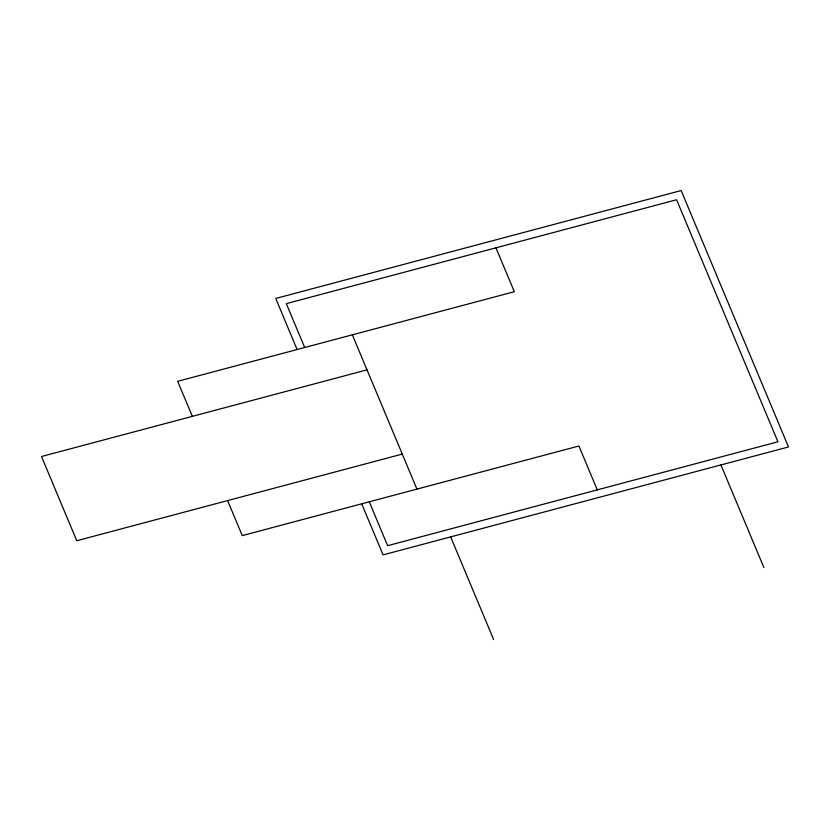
<?xml version="1.0" encoding="UTF-8"?>
<svg xmlns="http://www.w3.org/2000/svg" width="830" height="830" viewBox="0 0 830 830"><rect width="100%" height="100%" fill="white"/><g stroke="black" fill="none" stroke-linecap="round" stroke-linejoin="round"><path stroke-width="1.25" d="M367.016 369.858L41.5 456.51L76.765 540.745L402.28 454.083M720.928 464.945L763.87 567.502M495.946 247.828L514.32 291.714L177.672 381.323L192.342 416.349M597.278 489.876L578.915 446.001L242.267 535.609L227.607 500.583M450.649 536.886L493.591 639.453M352.345 334.822L416.94 489.119M304.683 347.521L286.308 303.635L676.585 199.74L777.928 441.788L387.641 545.684L369.277 501.808M297.109 349.534L275.736 298.468L681.15 190.547L788.5 446.955L383.087 554.876L361.704 503.82"/></g></svg>
